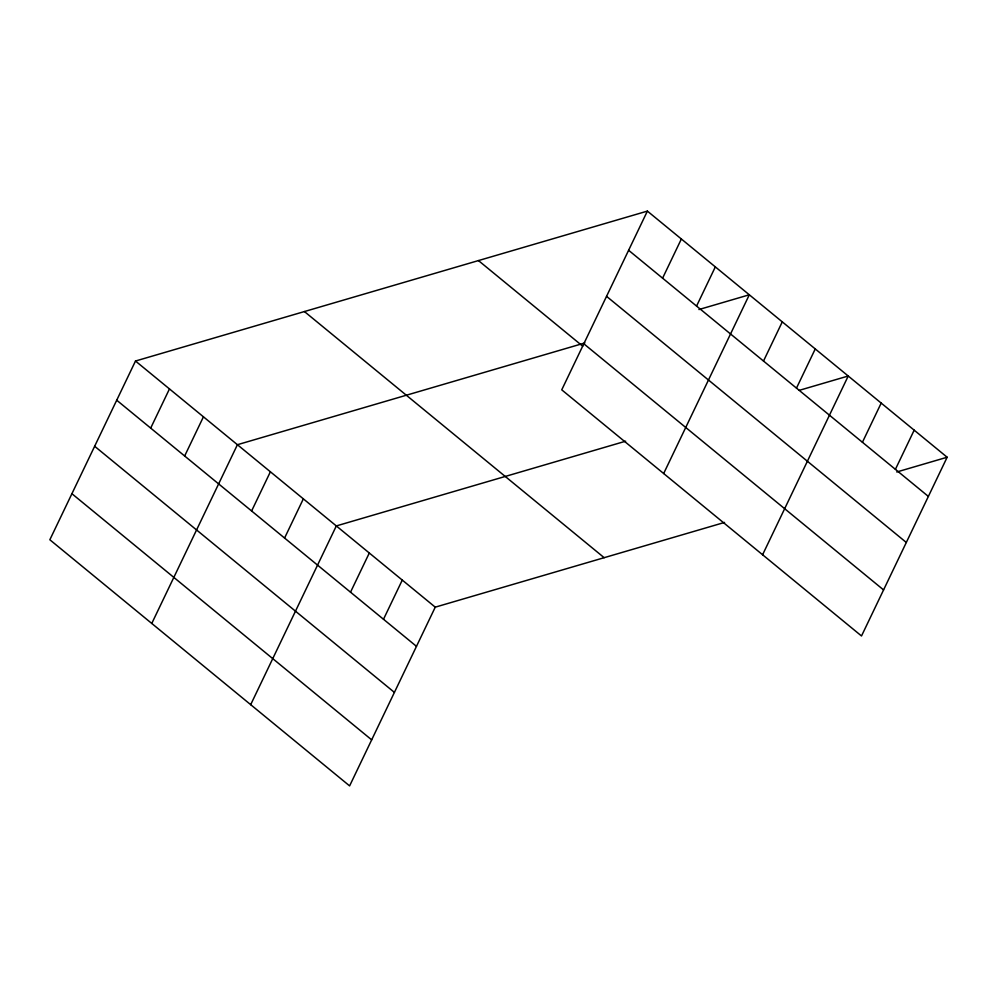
<?xml version="1.0" encoding="UTF-8"?>
<svg xmlns="http://www.w3.org/2000/svg" width="997" height="997" viewBox="0 0 997 997"><rect width="100%" height="100%" fill="white"/><g stroke="black" fill="none" stroke-linecap="round" stroke-linejoin="round"><path stroke-width="1.5" d="M647.389 211.102L561.747 389.839L861.508 635.974L947.15 457.237L647.389 211.102L135.492 361.026L49.85 539.763L349.611 785.898L435.253 607.161L724.557 522.428M150.684 428.112L169.465 388.917M184.657 456.003L203.438 416.821M151.768 623.449L237.411 444.712L584.828 342.956M251.605 510.975L270.386 471.78M284.581 538.044L303.35 498.861M250.683 704.68L336.325 525.93L625.642 441.197M350.52 592.193L369.301 553.011M383.496 619.274L402.277 580.08M662.594 278.175L681.362 238.993M696.567 306.079L715.335 266.884M663.666 473.525L749.308 294.788L698.922 309.544M763.503 361.051L782.284 321.857M796.478 388.12L815.259 348.938M762.593 554.756L848.235 376.006L799.332 390.326M862.43 442.269L881.198 403.087M895.406 469.35L914.174 430.156M896.764 471.992L947.15 457.237M628.621 250.284L928.369 496.419M606.55 296.333L906.31 542.468M583.818 343.791L883.579 589.925M478.46 260.578L582.734 346.196M304.421 311.55L604.17 557.684M135.492 361.026L435.253 607.161M116.711 400.208L416.472 646.343M94.653 446.27L394.413 692.404M71.921 493.714L371.669 739.849"/></g></svg>
